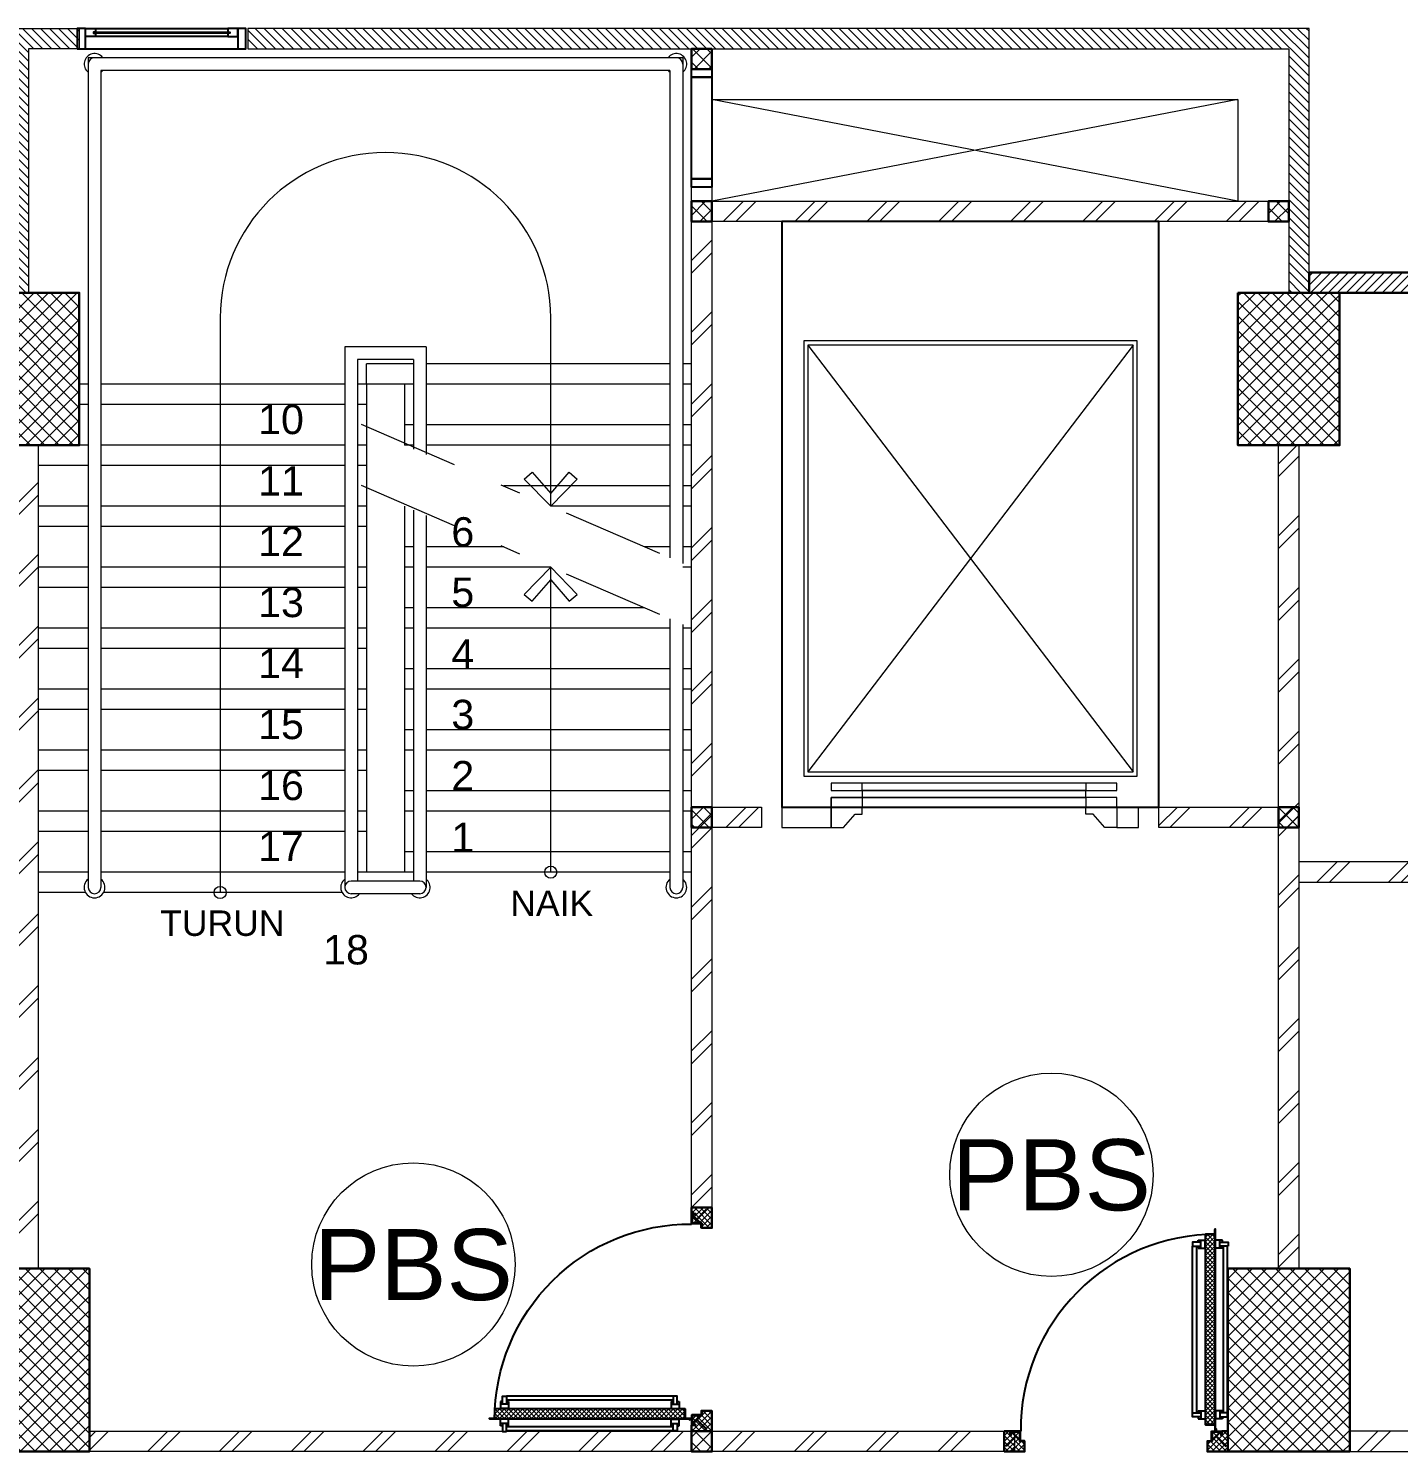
# Model space of a CAD drawing. Header units: millimetres. Extents: x -108 to 351, y -17 to 192.
# Drawn here: x 130.99 to 137.73, y 137.3 to 144.3 of the extents above; entities that cross this region are included whole.
import ezdxf
from ezdxf.enums import TextEntityAlignment as Align

# ---------------------------------------------------------------- set-up
doc = ezdxf.new("R2010")
doc.units = ezdxf.units.MM
doc.linetypes.add('DASHDOT', pattern=[1, 0.5, -0.25, 0, -0.25])
doc.layers.get('defpoints').update_dxf_attribs({"color": 1})
for name, color, linetype, lineweight in [('ars', 11, 'Continuous', 0), ('ars @ 1', 11, 'Continuous', 0), ('ARSIR', 31, 'Continuous', 5), ('KACA', 151, 'Continuous', 5), ('KOL', 1, 'Continuous', 30), ('KOLOM', 4, 'Continuous', 9), ('lan', 7, 'Continuous', 15), ('LIFT', 15, 'Continuous', 15), ('NOT', 7, 'Continuous', 20), ('Stair', 7, 'Continuous', 15), ('tem', 5, 'Continuous', 20)]:
    doc.layers.add(name, color=color, linetype=linetype, lineweight=lineweight)
doc.layers.add('as', color=1, linetype='Continuous', plot=False)
for name, color, linetype in [('HID', 1, 'Continuous'), ('Kusen', 30, 'Continuous'), ('STL', 6, 'Continuous')]:
    doc.layers.add(name, color=color, linetype=linetype)
doc.styles.add('RM25', font='arial.ttf')
doc.styles.add('S', font='simplex', dxfattribs={"width": 0.75})
doc.styles.get("Standard").update_dxf_attribs({"font": 'arial.ttf'})
pattern_1 = [(45, (1589.11095, -401.4632), (-0.176776695, 0.176776695), []), (45, (1589.17345, -401.4632), (-0.176776695, 0.176776695), [])]
pattern_2 = [(45, (1589.11095, -401.3332), (-0.176776695, 0.176776695), []), (45, (1589.17345, -401.3332), (-0.176776695, 0.176776695), [])]
pattern_3 = [(225, (1.1, 1e-06), (-0.014142, 0.014142), []), (135, (1.1, 1e-06), (0.014142, 0.014142), [])]
pattern_4 = [(315, (-2e-13, 1e-06), (0.014142, 0.014142), []), (45, (-2e-13, 1e-06), (-0.014142, 0.014142), [])]

# ---------------------------------------------------------------- blocks, each defined once
blk = doc.blocks.new('D-P90')
at = {"layer": 'ars'}
h = blk.add_hatch(dxfattribs=at)
h.set_pattern_fill('ANSI37', color=256, scale=0.005, angle=-90, style=0)
h.set_pattern_definition([(45, (-1350.94906, -1248.591899), (0.01122532015, -0.01122532015), []), (315, (-1350.94906, -1248.591899), (-0.01122532015, -0.01122532015), [])])
h.paths.add_polyline_path([(0.009, -0.1833, -0.414214), (0.01, -0.1843), (0.01, -1.1162, -0.414214), (0.009, -1.1172), (-0.0345, -1.1172, 0.414214), (-0.037, -1.1197), (-0.037, -1.142, -1), (-0.0385, -1.142), (-0.0385, -0.1585, -1), (-0.037, -0.1585), (-0.037, -0.1808, 0.414214), (-0.0345, -0.1833)])
at = {"layer": 'as'}
for p, q in [((-0.0395, -0.1577), (-0.0457, -0.1577)), ((-0.0425, -0.1608), (-0.0425, -0.1546))]:
    blk.add_line(p, q, dxfattribs=at)
at = {"layer": 'HID'}
for p, q in [((-0.0437, -0.1248), (-0.0915, -0.077)), ((-0.0423, -0.1234), (-0.0907, -0.075)), ((-0.0657, -0.147), (-0.023, -0.1043)), ((-0.0628, -0.147), (-0.023, -0.1072)), ((0.9657, -0.147), (0.923, -0.1043)), ((0.9628, -0.147), (0.923, -0.1072)), ((0.9423, -0.1234), (0.9907, -0.075)), ((0.9437, -0.1248), (0.9915, -0.077))]:
    blk.add_line(p, q, dxfattribs=at)
for points in [[(-0.0439, -0.1252), (-0.044, -0.1251), (-0.042, -0.1231), (-0.0419, -0.1232)], [(0.9439, -0.1252), (0.944, -0.1251), (0.942, -0.1231), (0.9419, -0.1232)]]:
    blk.add_lwpolyline(points, dxfattribs=at)
at = {"layer": 'KOL'}
blk.add_line((0.97, -0.13), (0.97, -0.15), dxfattribs=at)
at = {"layer": 'Kusen'}
for p, q in [((-0.0422, -0.1567), (-0.0378, -0.1577)), ((-0.0419, -0.1553), (-0.0376, -0.1562))]:
    blk.add_line(p, q, dxfattribs=at)
at = {"layer": 'Kusen', "ltscale": 2}
for p, q in [((-0.0986, -0.2206), (-0.0986, -1.0599)), ((-0.0786, -0.2406), (-0.0786, -1.0599)), ((-0.074, -0.2106), (-0.04, -0.2106)), ((-0.074, -0.2206), (-0.074, -0.2106)), ((-0.074, -0.2506), (-0.074, -0.2406)), ((-0.074, -0.2506), (-0.04, -0.2506)), ((-0.0615, -0.2506), (-0.0615, -0.2106)), ((-0.04, -0.2506), (-0.04, -0.2106)), ((0.0455, -0.2106), (0.0115, -0.2106)), ((0.0115, -0.2506), (0.0115, -0.2106)), ((0.0455, -0.2506), (0.0115, -0.2506)), ((0.033, -0.2506), (0.033, -0.2106)), ((0.0455, -0.2206), (0.0455, -0.2106)), ((0.0455, -0.2506), (0.0455, -0.2406)), ((0.0528, -0.2406), (0.0528, -1.0599)), ((0.0728, -0.2206), (0.0728, -1.0599)), ((-0.074, -1.0499), (-0.04, -1.0499)), ((-0.074, -1.0499), (-0.074, -1.0599)), ((-0.0615, -1.0499), (-0.0615, -1.0899)), ((-0.04, -1.0499), (-0.04, -1.0899)), ((0.0455, -1.0499), (0.0115, -1.0499)), ((0.0115, -1.0499), (0.0115, -1.0899)), ((0.033, -1.0499), (0.033, -1.0899)), ((0.0455, -1.0499), (0.0455, -1.0599)), ((-0.074, -1.0799), (-0.074, -1.0899)), ((-0.074, -1.0899), (-0.04, -1.0899)), ((0.0455, -1.0899), (0.0115, -1.0899)), ((0.0455, -1.0799), (0.0455, -1.0899))]:
    blk.add_line(p, q, dxfattribs=at)
for points in [[(-0.0986, -0.2406), (-0.0615, -0.2406), (-0.0615, -0.2206), (-0.0986, -0.2206), (-0.0986, -0.2406)], [(0.0728, -0.2406), (0.033, -0.2406), (0.033, -0.2206), (0.0728, -0.2206), (0.0728, -0.2406)], [(-0.1013, -1.0599), (-0.0615, -1.0599), (-0.0615, -1.0799), (-0.1013, -1.0799), (-0.1013, -1.0599)], [(0.0728, -1.0599), (0.033, -1.0599), (0.033, -1.0799), (0.0728, -1.0799), (0.0728, -1.0599)]]:
    blk.add_lwpolyline(points, dxfattribs=at)
at = {"layer": 'Kusen'}
blk.add_circle((-0.0425, -0.1577), 0.001, dxfattribs=at)
for radius, start, end in [(0.0025, 75.78042, 11.38506), (0.9611, 270, 0.45972)]:
    blk.add_arc((-0.0425, -0.1577), radius, start, end, dxfattribs=at)
at = {"layer": 'STL'}
for p, q in [((-0.0385, -0.1585), (-0.0385, -1.142)), ((-0.037, -0.1808), (-0.037, -0.1585)), ((-0.0345, -0.1833), (0.009, -0.1833)), ((0.01, -0.1843), (0.01, -1.1162)), ((-0.037, -1.1197), (-0.037, -1.142)), ((-0.0345, -1.1172), (0.009, -1.1172))]:
    blk.add_line(p, q, dxfattribs=at)
for points in [[(0, -0.1002), (0, -0.1032), (-0.0185, -0.1032, 0.414214), (-0.02, -0.1047), (-0.02, -0.148, -0.414214), (-0.022, -0.15), (-0.068, -0.15, -0.414214), (-0.07, -0.148), (-0.07, -0.13), (-0.067, -0.13), (-0.067, -0.1455, 0.414214), (-0.0655, -0.147), (-0.0245, -0.147, 0.414214), (-0.023, -0.1455), (-0.023, -0.1022, -0.414214), (-0.021, -0.1002)], [(0.9, -0.1002), (0.9, -0.1032), (0.9185, -0.1032, -0.414214), (0.92, -0.1047), (0.92, -0.148, 0.414214), (0.922, -0.15), (0.968, -0.15, 0.414214), (0.97, -0.148), (0.97, -0.13), (0.967, -0.13), (0.967, -0.1455, -0.414214), (0.9655, -0.147), (0.9245, -0.147, -0.414214), (0.923, -0.1455), (0.923, -0.1022, 0.414214), (0.921, -0.1002)]]:
    blk.add_lwpolyline(points, format="xyb", close=True, dxfattribs=at)
blk.add_lwpolyline([(0.009, -0.1818), (-0.0345, -0.1818, -0.414214), (-0.0355, -0.1808), (-0.0355, -0.1585, 1), (-0.04, -0.1585), (-0.04, -1.142, 1), (-0.0355, -1.142), (-0.0355, -1.1197, -0.414214), (-0.0345, -1.1187), (0.009, -1.1187, 0.414214), (0.0115, -1.1162), (0.0115, -0.1843)], format="xyb", dxfattribs=at)
for centre, radius, start, end in [((-0.0377, -0.1585), 0.00075, 0, 180), ((-0.0345, -0.1808), 0.0025, 180, 270), ((0.009, -0.1843), 0.0025, 360, 90), ((0.009, -0.1843), 0.001, 360, 90), ((-0.0345, -1.1197), 0.0025, 90, 180), ((0.009, -1.1162), 0.001, 270, 0), ((-0.0377, -1.142), 0.00075, 180, 0)]:
    blk.add_arc(centre, radius, start, end, dxfattribs=at)
blk = doc.blocks.new('PINTU DARURAT')
at = {"layer": 'ARSIR'}
h = blk.add_hatch(dxfattribs=at)
h.set_pattern_fill('_USER', color=256, scale=0.02, angle=315, style=0, double=1, pattern_type=0)
h.set_pattern_definition(pattern_4)
edge = h.paths.add_edge_path()
edge.add_line((0, 0), (0.1, 0))
edge.add_line((0.1, 0), (0.1, 0.0502))
edge.add_line((0.1, 0.0502), (0.077, 0.0502))
edge.add_line((0.077, 0.0502), (0.077, 0.0955))
edge.add_arc((0.0755, 0.0955), 0.0015, 360, 450)
edge.add_line((0.0755, 0.097), (0.0345, 0.097))
edge.add_arc((0.0345, 0.0955), 0.0015, 90, 180)
edge.add_line((0.033, 0.0955), (0.033, 0.08))
edge.add_line((0.033, 0.08), (0.03, 0.08))
edge.add_line((0.03, 0.08), (0.03, 0.1))
edge.add_line((0.03, 0.1), (0, 0.1))
edge.add_line((0, 0.1), (0, 0))
h = blk.add_hatch(dxfattribs=at)
h.set_pattern_fill('_USER', color=256, scale=0.02, angle=315, style=0, double=1, pattern_type=0)
h.set_pattern_definition(pattern_4)
edge = h.paths.add_edge_path()
edge.add_line((0, 0), (0.1, 0))
edge.add_line((0.1, 0), (0.1, 0.0502))
edge.add_line((0.1, 0.0502), (0.077, 0.0502))
edge.add_line((0.077, 0.0502), (0.077, 0.0955))
edge.add_arc((0.0755, 0.0955), 0.0015, 360, 450)
edge.add_line((0.0755, 0.097), (0.0345, 0.097))
edge.add_arc((0.0345, 0.0955), 0.0015, 90, 180)
edge.add_line((0.033, 0.0955), (0.033, 0.08))
edge.add_line((0.033, 0.08), (0.03, 0.08))
edge.add_line((0.03, 0.08), (0.03, 0.1))
edge.add_line((0.03, 0.1), (0, 0.1))
edge.add_line((0, 0.1), (0, 0))
h = blk.add_hatch(dxfattribs=at)
h.set_pattern_fill('_USER', color=256, scale=0.02, angle=315, style=0, double=1, pattern_type=0)
h.set_pattern_definition(pattern_3)
edge = h.paths.add_edge_path()
edge.add_line((1.1, 0), (1, 0))
edge.add_line((1, 0), (1, 0.0502))
edge.add_line((1, 0.0502), (1.023, 0.0502))
edge.add_line((1.023, 0.0502), (1.023, 0.0955))
edge.add_arc((1.0245, 0.0955), 0.0015, -630, -540, ccw=False)
edge.add_line((1.0245, 0.097), (1.0655, 0.097))
edge.add_arc((1.0655, 0.0955), 0.0015, -360, -270, ccw=False)
edge.add_line((1.067, 0.0955), (1.067, 0.08))
edge.add_line((1.067, 0.08), (1.07, 0.08))
edge.add_line((1.07, 0.08), (1.07, 0.1))
edge.add_line((1.07, 0.1), (1.1, 0.1))
edge.add_line((1.1, 0.1), (1.1, 0))
h = blk.add_hatch(dxfattribs=at)
h.set_pattern_fill('_USER', color=256, scale=0.02, angle=315, style=0, double=1, pattern_type=0)
h.set_pattern_definition(pattern_3)
edge = h.paths.add_edge_path()
edge.add_line((1.1, 0), (1, 0))
edge.add_line((1, 0), (1, 0.0502))
edge.add_line((1, 0.0502), (1.023, 0.0502))
edge.add_line((1.023, 0.0502), (1.023, 0.0955))
edge.add_arc((1.0245, 0.0955), 0.0015, -630, -540, ccw=False)
edge.add_line((1.0245, 0.097), (1.0655, 0.097))
edge.add_arc((1.0655, 0.0955), 0.0015, -360, -270, ccw=False)
edge.add_line((1.067, 0.0955), (1.067, 0.08))
edge.add_line((1.067, 0.08), (1.07, 0.08))
edge.add_line((1.07, 0.08), (1.07, 0.1))
edge.add_line((1.07, 0.1), (1.1, 0.1))
edge.add_line((1.1, 0.1), (1.1, 0))
at = {"layer": 'KOL'}
blk.add_line((1.1, 0.1), (1.1, 0), dxfattribs=at)
blk.add_line((1.1, 0.1), (1.1, 0), dxfattribs=at)
blk.add_line((1.1, 0.1), (1.1, 0), dxfattribs=at)
blk.add_line((1.1, 0.1), (1.1, 0), dxfattribs=at)
for points in [[(0, 0), (0.1, 0), (0.1, 0.0502), (0.077, 0.0502), (0.077, 0.0955, 0.414214), (0.0755, 0.097), (0.0345, 0.097, 0.414214), (0.033, 0.0955), (0.033, 0.08), (0.03, 0.08), (0.03, 0.1), (0, 0.1)], [(0, 0), (0.1, 0), (0.1, 0.0502), (0.077, 0.0502), (0.077, 0.0955, 0.414214), (0.0755, 0.097), (0.0345, 0.097, 0.414214), (0.033, 0.0955), (0.033, 0.08), (0.03, 0.08), (0.03, 0.1), (0, 0.1)], [(1.1, 0), (1, 0), (1, 0.0502), (1.023, 0.0502), (1.023, 0.0955, -0.414214), (1.0245, 0.097), (1.0655, 0.097, -0.414214), (1.067, 0.0955), (1.067, 0.08), (1.07, 0.08), (1.07, 0.1), (1.1, 0.1)], [(1.1, 0), (1, 0), (1, 0.0502), (1.023, 0.0502), (1.023, 0.0955, -0.414214), (1.0245, 0.097), (1.0655, 0.097, -0.414214), (1.067, 0.0955), (1.067, 0.08), (1.07, 0.08), (1.07, 0.1), (1.1, 0.1)]]:
    blk.add_lwpolyline(points, format="xyb", close=True, dxfattribs=at)
at = {"layer": 'Kusen', "xscale": -1, "rotation": 180}
blk.add_blockref('D-P90', (0.1, -0.05), dxfattribs=at)
blk = doc.blocks.new('K 10.10')
at = {"layer": 'ars'}
h = blk.add_hatch(dxfattribs=at)
h.set_pattern_fill('_USER', color=256, scale=0.05, angle=45, double=1, pattern_type=0)
h.set_pattern_definition([(45, (0, 0), (-0.035355339, 0.035355339), []), (135, (0, 0), (-0.035355339, -0.035355339), [])])
h.paths.add_polyline_path([(1560.5383, 1380.4069), (1560.6383, 1380.4069), (1560.6383, 1380.5069), (1560.5383, 1380.5069)])
at = {"layer": 'KOL'}
blk.add_lwpolyline([(1560.5383, 1380.4069), (1560.6383, 1380.4069), (1560.6383, 1380.5069), (1560.5383, 1380.5069)], close=True, dxfattribs=at)
blk = doc.blocks.new("k3'")
at = {"layer": 'ars'}
h = blk.add_hatch(dxfattribs=at)
h.set_pattern_fill('_USER', color=256, scale=0.05, angle=45, double=1, pattern_type=0)
h.set_pattern_definition([(45, (0, -4.975), (-0.03535534, 0.03535534), []), (135, (0, -4.975), (-0.03535534, -0.03535534), [])])
h.paths.add_polyline_path([(-0.25, -0.375), (0.25, -0.375), (0.25, 0.375), (-0.25, 0.375)])
at = {"layer": 'KOL'}
blk.add_lwpolyline([(-0.25, -0.375), (0.25, -0.375), (0.25, 0.375), (-0.25, 0.375)], close=True, dxfattribs=at)
blk = doc.blocks.new("k1'")
at = {"layer": 'ars'}
h = blk.add_hatch(dxfattribs=at)
h.set_pattern_fill('_USER', color=256, scale=0.05, angle=45, double=1, pattern_type=0)
h.set_pattern_definition([(45, (0, -5), (-0.03535534, 0.03535534), []), (135, (0, -5), (-0.03535534, -0.03535534), [])])
h.paths.add_polyline_path([(-0.3, -0.45), (0.3, -0.45), (0.3, 0.45), (-0.3, 0.45)])
at = {"layer": 'KOL'}
blk.add_lwpolyline([(-0.3, -0.45), (0.3, -0.45), (0.3, 0.45), (-0.3, 0.45)], close=True, dxfattribs=at)
blk = doc.blocks.new('T. J2')
at = {"layer": 'KACA', "color": 141}
blk.add_lwpolyline([(-0.3792, 0.0775), (0.2908, 0.0775), (0.2908, 0.0825), (-0.3792, 0.0825)], close=True, dxfattribs=at)
at = {"layer": 'Kusen'}
for p, q in [((-0.3692, 0.1), (0.2808, 0.1)), ((-0.4192, 0), (0.3308, 0)), ((0.2808, 0.06), (-0.3692, 0.06))]:
    blk.add_line(p, q, dxfattribs=at)
for points in [[(-0.4592, 0), (-0.4192, 0), (-0.4192, 0.1), (-0.4592, 0.1)], [(0.3308, 0), (0.3708, 0), (0.3708, 0.1), (0.3308, 0.1)]]:
    blk.add_lwpolyline(points, close=True, dxfattribs=at)
for points in [[(-0.3692, 0.0775), (-0.3692, 0.06), (-0.4192, 0.06), (-0.4192, 0.1), (-0.3692, 0.1), (-0.3692, 0.0825), (-0.3792, 0.0825), (-0.3792, 0.0775), (-0.3692, 0.0775)], [(0.2808, 0.0775), (0.2808, 0.06), (0.3308, 0.06), (0.3308, 0.1), (0.2808, 0.1), (0.2808, 0.0825), (0.2908, 0.0825), (0.2908, 0.0775), (0.2808, 0.0775)]]:
    blk.add_lwpolyline(points, dxfattribs=at)
blk = doc.blocks.new('P.SHAFT')
for points in [[(-0.05, 0.54), (-0.05, 0.58), (0.05, 0.58), (0.05, 0.54)], [(-0.05, 0.04), (-0.05, 0.54), (0.05, 0.54), (0.05, 0.04)], [(-0.05, 0), (-0.05, 0.04), (0.05, 0.04), (0.05, 0)]]:
    blk.add_lwpolyline(points, close=True)
blk = doc.blocks.new('LIFT BARANG MITSHUBISI')
at = {"layer": 'ARSIR'}
for p, q in [((-0.8446, 1.05), (0.7554, -1.05)), ((0.7554, 1.05), (-0.8446, -1.05))]:
    blk.add_line(p, q, dxfattribs=at)
at = {"layer": 'defpoints', "color": 3}
blk.add_lwpolyline([(0.8829, -1.2229), (0.8829, 1.6571), (-0.9721, 1.6571), (-0.9721, -1.2229)], close=True, dxfattribs=at)
at = {"layer": 'LIFT'}
for points in [[(-0.8646, -1.07), (0.7754, -1.07), (0.7754, 1.07), (-0.8646, 1.07)], [(-0.8446, -1.05), (0.7554, -1.05), (0.7554, 1.05), (-0.8446, 1.05)], [(-0.7295, -1.1406), (0.6762, -1.1406), (0.6762, -1.1053), (-0.7295, -1.1053)], [(-0.7295, -1.1406), (-0.5767, -1.1406), (-0.5767, -1.1053), (-0.7295, -1.1053)], [(0.5233, -1.1406), (0.6762, -1.1406), (0.6762, -1.1053), (0.5233, -1.1053)], [(-0.5767, -1.2229), (-0.7295, -1.2229), (-0.7295, -1.1758), (-0.5767, -1.1758)], [(-0.7295, -1.2229), (0.6762, -1.2229), (0.6762, -1.1758), (-0.7295, -1.1758)], [(-0.5767, -1.1758), (0.5233, -1.1758), (0.5233, -1.1406), (-0.5767, -1.1406)], [(0.5233, -1.2229), (0.6762, -1.2229), (0.6762, -1.1758), (0.5233, -1.1758)]]:
    blk.add_lwpolyline(points, close=True, dxfattribs=at)
for points in [[(-0.7295, -1.2229), (-0.7295, -1.3229), (-0.6693, -1.3229), (-0.6119, -1.2582), (-0.5767, -1.2582), (-0.5767, -1.2229), (-0.7295, -1.2229)], [(0.6762, -1.2229), (0.6762, -1.3229), (0.616, -1.3229), (0.5586, -1.2582), (0.5233, -1.2582), (0.5233, -1.2229), (0.6762, -1.2229)]]:
    blk.add_lwpolyline(points, dxfattribs=at)
at = {"layer": 'tem'}
for points in [[(-0.9721, -1.2229), (-0.9721, -1.3229), (-0.7295, -1.3229), (-0.7295, -1.2229)], [(0.6762, -1.2229), (0.6762, -1.3229), (0.7829, -1.3229), (0.7829, -1.2229)]]:
    blk.add_lwpolyline(points, close=True, dxfattribs=at)
blk = doc.blocks.new('LANTAI 3-15')
at = {"layer": 'ars'}
h = blk.add_hatch(dxfattribs=at)
h.set_pattern_fill('ANSI31', color=256, scale=0.25, style=0)
h.set_pattern_definition([(135, (6.45, 56.15), (0.0220971, 0.0220971), [])])
edge = h.paths.add_edge_path()
edge.add_line((6.1, 56.15), (6.1, 57.45))
edge.add_line((6.1, 57.45), (6.45, 57.45))
edge.add_line((6.45, 57.45), (6.45, 57.35))
edge.add_line((6.45, 57.35), (6.2, 57.35))
edge.add_line((6.2, 57.35), (6.2, 56.15))
edge.add_line((6.2, 56.15), (6.1, 56.15))
h = blk.add_hatch(dxfattribs=at)
h.set_pattern_fill('ANSI31', color=256, scale=0.25, style=0)
h.set_pattern_definition([(135, (12.499998, 56.15), (0.02209709, 0.02209709), [])])
h.paths.add_polyline_path([(7.28, 57.45), (7.28, 57.35), (12.4, 57.35), (12.4, 56.15), (12.5, 56.15), (12.5, 57.45)])
h = blk.add_hatch(dxfattribs=at)
h.set_pattern_fill('ANSI31', color=256, scale=0.25, angle=180, style=0)
h.set_pattern_definition([(225, (-476.85507, 383.424584), (0.0220970869, -0.0220970869), [])])
h.paths.add_polyline_path([(12.5, 56.15), (13.86, 56.15), (13.86, 56.25), (12.5, 56.25)])
h = blk.add_hatch(dxfattribs=at)
h.set_pattern_fill('TEMBOK', color=256, scale=0.25)
h.set_pattern_definition([(45, (12.6, 0.87), (-0.1767767, 0.1767767), []), (45, (12.6625, 0.87), (-0.1767767, 0.1767767), [])])
h.paths.add_polyline_path([(12.45, 53.25), (13.76, 53.25), (13.76, 53.35), (12.45, 53.35)])
h = blk.add_hatch(dxfattribs=at)
h.set_pattern_fill('TEMBOK', color=256, scale=0.25)
h.set_pattern_definition([(45, (12.8, -1.93), (-0.1767767, 0.1767767), []), (45, (12.8625, -1.93), (-0.1767767, 0.1767767), [])])
h.paths.add_polyline_path([(12.7, 50.45), (13.08, 50.45), (13.08, 50.55), (12.7, 50.55)])
at = {"layer": 'ars @ 1'}
h = blk.add_hatch(dxfattribs=at)
h.set_pattern_fill('TEMBOK', color=256, scale=0.25)
h.set_pattern_definition([(45, (39.2, 56.975), (-0.1767767, 0.1767767), []), (45, (39.2625, 56.975), (-0.1767767, 0.1767767), [])])
h.paths.add_polyline_path([(12.3, 56.6), (12.3, 56.5), (9.5622, 56.5), (9.5622, 56.6)])
h = blk.add_hatch(dxfattribs=at)
h.set_pattern_fill('TEMBOK', color=256, scale=0.25)
h.set_pattern_definition(pattern_2)
h.paths.add_polyline_path([(9.5622, 51.65), (9.4622, 51.65), (9.4622, 56.5), (9.5622, 56.5)])
h = blk.add_hatch(dxfattribs=at)
h.set_pattern_fill('TEMBOK', color=256, scale=0.25)
h.set_pattern_definition(pattern_2)
h.paths.add_polyline_path([(6.15, 51.35), (6.25, 51.35), (6.25, 55.4), (6.15, 55.4)])
h = blk.add_hatch(dxfattribs=at)
h.set_pattern_fill('TEMBOK', color=256, scale=0.25)
h.set_pattern_definition(pattern_2)
h.paths.add_polyline_path([(12.45, 51.35), (12.35, 51.35), (12.35, 55.4), (12.45, 55.4)])
h = blk.add_hatch(dxfattribs=at)
h.set_pattern_fill('TEMBOK', color=256, scale=0.25)
h.set_pattern_definition(pattern_1)
h.paths.add_polyline_path([(9.5622, 53.52), (9.5622, 53.62), (9.8064, 53.62), (9.8064, 53.52)])
h = blk.add_hatch(dxfattribs=at)
h.set_pattern_fill('TEMBOK', color=256, scale=0.25)
h.set_pattern_definition(pattern_1)
h.paths.add_polyline_path([(11.7614, 53.52), (11.7614, 53.62), (12.35, 53.62), (12.35, 53.52)])
h = blk.add_hatch(dxfattribs=at)
h.set_pattern_fill('TEMBOK', color=256, scale=0.25)
h.set_pattern_definition(pattern_2)
h.paths.add_polyline_path([(6.5, 50.45), (6.5, 50.55), (9.4622, 50.55), (9.4622, 50.45)])
h = blk.add_hatch(dxfattribs=at)
h.set_pattern_fill('TEMBOK', color=256, scale=0.25)
h.set_pattern_definition(pattern_2)
h.paths.add_polyline_path([(9.5622, 50.45), (9.5622, 50.55), (11.05, 50.55), (11.05, 50.45)])
at = {"layer": 'ars'}
for p, q in [((6.4938, 57.3062), (6.4938, 53.225)), ((9.4184, 57.3062), (6.4938, 57.3062)), ((9.3872, 57.3062), (6.525, 57.3062)), ((9.4184, 57.3062), (9.4184, 54.8189)), ((6.5563, 57.2437), (6.5563, 53.225)), ((9.3559, 57.2437), (6.5563, 57.2437)), ((9.3559, 57.2437), (6.5563, 57.2437)), ((9.3559, 57.2437), (9.3559, 54.846)), ((8.1559, 55.8837), (7.7563, 55.8837)), ((7.7563, 55.8837), (7.7563, 53.225)), ((8.1511, 55.8837), (7.7611, 55.8837)), ((8.1559, 55.8837), (8.1559, 55.354)), ((8.0934, 55.8212), (7.8188, 55.8212)), ((7.8188, 55.8212), (7.8188, 53.2562)), ((8.0934, 55.8), (7.8625, 55.8)), ((7.8625, 55.7), (7.8625, 55.8)), ((8.0934, 55.8212), (8.0934, 55.3811)), ((9.3559, 55.8), (8.1559, 55.8)), ((9.4622, 55.8), (9.4184, 55.8)), ((6.4938, 55.6), (6.45, 55.6)), ((7.7563, 55.6), (6.5563, 55.6)), ((7.8625, 55.6), (7.8188, 55.6)), ((8.0934, 55.5), (8.0497, 55.5)), ((9.3559, 55.5), (8.1559, 55.5)), ((9.4622, 55.5), (9.4184, 55.5)), ((6.4938, 55.3), (6.25, 55.3)), ((7.7563, 55.3), (6.5563, 55.3)), ((7.8625, 55.3), (7.8188, 55.3)), ((9.3559, 55.2), (8.5381, 55.2)), ((9.4622, 55.2), (9.4184, 55.2)), ((8.0934, 55.0811), (8.0934, 53.2562)), ((8.1559, 55.054), (8.1559, 53.225)), ((6.4938, 55), (6.25, 55)), ((7.7563, 55), (6.5563, 55)), ((7.8625, 55), (7.8188, 55)), ((8.0934, 54.9), (8.0497, 54.9)), ((8.5381, 54.9), (8.1559, 54.9)), ((9.3559, 54.9), (9.2312, 54.9)), ((9.4622, 54.9), (9.4184, 54.9)), ((6.4938, 54.7), (6.25, 54.7)), ((7.7563, 54.7), (6.5563, 54.7)), ((7.8625, 54.7), (7.8188, 54.7)), ((8.0934, 54.6), (8.0497, 54.6)), ((9.2312, 54.6), (8.1559, 54.6)), ((9.3559, 54.546), (9.3559, 53.225)), ((9.4184, 54.5189), (9.4184, 53.225)), ((6.4938, 54.4), (6.25, 54.4)), ((7.7563, 54.4), (6.5563, 54.4)), ((7.8625, 54.4), (7.8188, 54.4)), ((8.0934, 54.3), (8.0497, 54.3)), ((9.3559, 54.3), (8.1559, 54.3)), ((9.4622, 54.3), (9.4184, 54.3)), ((6.4938, 54.1), (6.25, 54.1)), ((7.7563, 54.1), (6.5563, 54.1)), ((7.8625, 54.1), (7.8188, 54.1)), ((8.0934, 54), (8.0497, 54)), ((9.3559, 54), (8.1559, 54)), ((9.4622, 54), (9.4184, 54)), ((6.4938, 53.8), (6.25, 53.8)), ((7.7563, 53.8), (6.5563, 53.8)), ((7.8625, 53.8), (7.8188, 53.8)), ((8.0934, 53.7), (8.0497, 53.7)), ((9.3559, 53.7), (8.1559, 53.7)), ((9.4622, 53.7), (9.4184, 53.7)), ((6.4938, 53.5), (6.25, 53.5)), ((7.7563, 53.5), (6.5563, 53.5)), ((7.8625, 53.5), (7.8188, 53.5)), ((8.0934, 53.4), (8.0497, 53.4)), ((9.3559, 53.4), (8.1559, 53.4)), ((9.4622, 53.4), (9.4184, 53.4)), ((8.1247, 53.2562), (7.7875, 53.2562)), ((6.4803, 53.2), (6.25, 53.2)), ((7.7428, 53.2), (6.5697, 53.2)), ((8.1247, 53.1937), (7.7875, 53.1937))]:
    blk.add_line(p, q, dxfattribs=at)
for centre, radius, start, end in [((6.525, 57.275), 0.0512, 37.57187, 232.42813), ((6.525, 57.275), 0.0512, 37.57187, 232.42813), ((6.525, 57.275), 0.0312, 90, 180), ((6.525, 57.275), 0.0312, 90, 180), ((9.3872, 57.275), 0.0512, 307.57187, 142.42813), ((9.3872, 57.275), 0.0512, 307.57187, 142.42813), ((9.3872, 57.275), 0.0312, 0, 90), ((9.3872, 57.275), 0.0312, 0, 90), ((6.525, 57.275), 0.0512, 307.57187, 322.42813), ((6.525, 57.275), 0.0512, 307.57187, 322.42813), ((9.3872, 57.275), 0.0512, 217.57187, 232.42813), ((9.3872, 57.275), 0.0512, 217.57187, 232.42813), ((6.525, 53.225), 0.0512, 127.57187, 52.42813), ((6.525, 53.225), 0.0312, 180, 0), ((7.7875, 53.225), 0.0512, 127.57187, 322.42813), ((7.7875, 53.225), 0.0312, 90, 270), ((8.1247, 53.225), 0.0512, 217.57187, 52.42813), ((8.1247, 53.225), 0.0312, 270, 90), ((9.3872, 53.225), 0.0512, 127.57187, 52.42813), ((9.3872, 53.225), 0.0312, 180, 0)]:
    blk.add_arc(centre, radius, start, end, dxfattribs=at)
at = {"layer": 'KOL'}
blk.add_lwpolyline([(12.5, 56.15), (13.86, 56.15), (13.86, 56.25), (12.5, 56.25)], close=True, dxfattribs=at)
at = {"layer": 'lan', "linetype": 'Continuous'}
for p, q in [((9.5622, 57.1), (12.15, 57.1)), ((12.15, 57.1), (12.15, 56.6))]:
    blk.add_line(p, q, dxfattribs=at)
at = {"layer": 'lan'}
for p, q in [((7.143, 56.0266), (7.143, 53.2)), ((8.7691, 55.1), (8.7691, 56.0266)), ((6.4938, 55.7), (6.45, 55.7)), ((7.7563, 55.7), (6.5563, 55.7)), ((8.0934, 55.7), (7.8188, 55.7)), ((7.8625, 55.7), (7.8188, 55.7)), ((7.8625, 55.7), (7.8625, 53.3)), ((8.0934, 55.7), (8.0497, 55.7)), ((8.0497, 55.7), (8.0497, 55.4)), ((9.3559, 55.7), (8.1559, 55.7)), ((9.4622, 55.7), (9.4184, 55.7)), ((6.4938, 55.4), (6.45, 55.4)), ((7.7563, 55.4), (6.5563, 55.4)), ((7.8625, 55.4), (7.8188, 55.4)), ((8.0934, 55.4), (8.0497, 55.4)), ((9.3559, 55.4), (8.1559, 55.4)), ((9.4622, 55.4), (9.4184, 55.4)), ((6.4938, 55.1), (6.25, 55.1)), ((7.7563, 55.1), (6.5563, 55.1)), ((7.8625, 55.1), (7.8188, 55.1)), ((8.0497, 55.1), (8.0497, 53.3)), ((9.3559, 55.1), (8.7691, 55.1)), ((9.4622, 55.1), (9.4184, 55.1)), ((6.4938, 54.8), (6.25, 54.8)), ((7.7563, 54.8), (6.5563, 54.8)), ((7.8625, 54.8), (7.8188, 54.8)), ((8.0934, 54.8), (8.0497, 54.8)), ((8.7691, 54.8), (8.1559, 54.8)), ((8.7691, 53.3), (8.7691, 54.8)), ((9.4622, 54.8), (9.4184, 54.8)), ((6.4938, 54.5), (6.25, 54.5)), ((7.7563, 54.5), (6.5563, 54.5)), ((7.8625, 54.5), (7.8188, 54.5)), ((8.0934, 54.5), (8.0497, 54.5)), ((9.3559, 54.5), (8.1559, 54.5)), ((9.4622, 54.5), (9.4184, 54.5)), ((6.4938, 54.2), (6.25, 54.2)), ((7.7563, 54.2), (6.5563, 54.2)), ((7.8625, 54.2), (7.8188, 54.2)), ((8.0934, 54.2), (8.0497, 54.2)), ((9.3559, 54.2), (8.1559, 54.2)), ((9.4622, 54.2), (9.4184, 54.2)), ((6.4938, 53.9), (6.25, 53.9)), ((7.7563, 53.9), (6.5563, 53.9)), ((7.8625, 53.9), (7.8188, 53.9)), ((8.0934, 53.9), (8.0497, 53.9)), ((9.3559, 53.9), (8.1559, 53.9)), ((9.4622, 53.9), (9.4184, 53.9)), ((6.4938, 53.6), (6.25, 53.6)), ((7.7563, 53.6), (6.5563, 53.6)), ((7.8625, 53.6), (7.8188, 53.6)), ((8.0934, 53.6), (8.0497, 53.6)), ((9.3559, 53.6), (8.1559, 53.6)), ((9.4622, 53.6), (9.4184, 53.6)), ((6.4938, 53.3), (6.25, 53.3)), ((7.7563, 53.3), (6.5563, 53.3)), ((7.8625, 53.3), (7.8188, 53.3)), ((8.0761, 53.3), (7.8361, 53.3)), ((8.0934, 53.3), (8.0497, 53.3)), ((9.3559, 53.3), (8.1559, 53.3)), ((9.4622, 53.3), (9.4184, 53.3))]:
    blk.add_line(p, q, dxfattribs=at)
at = {"layer": 'lan', "linetype": 'DASHDOT'}
for p, q in [((7.8361, 55.5039), (9.4622, 54.8)), ((7.8361, 55.2039), (9.4622, 54.5))]:
    blk.add_line(p, q, dxfattribs=at)
at = {"layer": 'lan', "linetype": 'Continuous'}
for points in [[(12.15, 57.1), (9.5622, 56.6)], [(12.15, 56.6), (9.5622, 57.1)]]:
    blk.add_lwpolyline(points, dxfattribs=at)
at = {"layer": 'lan', "ltscale": 2}
for points in [[(8.8605, 55.2679), (8.8999, 55.2338), (8.7691, 55.1), (8.6383, 55.2337), (8.6777, 55.2678), (8.7691, 55.1623), (8.8605, 55.2679)], [(8.8605, 54.6321), (8.8999, 54.6662), (8.7691, 54.8), (8.6383, 54.6663), (8.6777, 54.6322), (8.7691, 54.7377), (8.8605, 54.6321)]]:
    blk.add_lwpolyline(points, close=True, dxfattribs=at)
at = {"layer": 'lan'}
blk.add_arc((7.9561, 56.0266), 0.813, 0, 180, dxfattribs=at)
at = {"layer": 'Stair'}
for centre in [(8.7691, 53.3), (7.143, 53.2)]:
    blk.add_circle(centre, 0.0296, dxfattribs=at)
at = {"layer": 'tem'}
blk.add_lwpolyline([(6.1, 56.15), (6.1, 57.45), (6.45, 57.45), (6.45, 57.35), (6.2, 57.35), (6.2, 56.15), (6.1, 56.15)], dxfattribs=at)
for points in [[(7.28, 57.45), (7.28, 57.35), (12.4, 57.35), (12.4, 56.15), (12.5, 56.15), (12.5, 57.45)], [(9.5622, 56.6), (9.4622, 56.6), (9.4622, 56.67), (9.5622, 56.67)], [(12.3, 56.6), (12.3, 56.5), (9.5622, 56.5), (9.5622, 56.6)], [(9.5622, 51.65), (9.4622, 51.65), (9.4622, 56.5), (9.5622, 56.5)], [(6.15, 51.35), (6.25, 51.35), (6.25, 55.4), (6.15, 55.4)], [(12.45, 51.35), (12.35, 51.35), (12.35, 55.4), (12.45, 55.4)], [(9.5622, 53.52), (9.5622, 53.62), (9.8064, 53.62), (9.8064, 53.52)], [(11.7614, 53.52), (11.7614, 53.62), (12.35, 53.62), (12.35, 53.52)], [(12.45, 53.25), (13.76, 53.25), (13.76, 53.35), (12.45, 53.35)], [(6.5, 50.45), (6.5, 50.55), (9.4622, 50.55), (9.4622, 50.45)], [(9.5622, 50.45), (9.5622, 50.55), (11.05, 50.55), (11.05, 50.45)], [(12.7, 50.45), (13.08, 50.45), (13.08, 50.55), (12.7, 50.55)]]:
    blk.add_lwpolyline(points, close=True, dxfattribs=at)
blk.add_blockref('LIFT BARANG MITSHUBISI', (10.8785, 54.8429))
at = {"color": 2, "rotation": 90.00000000000001}
blk.add_blockref('PINTU DARURAT', (9.5622, 50.55), dxfattribs=at)
at = {"color": 2, "xscale": -1}
blk.add_blockref('PINTU DARURAT', (12.1, 50.45), dxfattribs=at)
at = {"layer": 'KOL', "xscale": -1, "rotation": 180}
for name, p in [("k3'", (6.2, 55.775)), ("k3'", (12.4, 55.775)), ("k1'", (6.2, 50.9)), ("k1'", (12.4, 50.9))]:
    blk.add_blockref(name, p, dxfattribs=at)
at = {"layer": 'KOLOM', "extrusion": (0, 0, -1), "xscale": -1, "zscale": -1, "rotation": 180}
for p in [(-1570.1005, 1437.7569), (-1570.1005, 1437.0069), (-1572.9383, 1437.0069), (-1570.1005, 1434.0269), (-1572.9883, 1434.0269), (-1570.1005, 1430.9569)]:
    blk.add_blockref('K 10.10', p, dxfattribs=at)
at = {"layer": 'Kusen'}
blk.add_blockref('T. J2', (6.8992, 57.35), dxfattribs=at)
at = {"layer": 'Kusen', "color": 2, "rotation": 179.9999772094499}
blk.add_blockref('P.SHAFT', (9.5122, 57.25), dxfattribs=at)
at = {"layer": 'NOT', "attachment_point": 1}
for s, insert, char_height in [('10', (7.33, 55.5994), 0.14482), ('11', (7.33, 55.2967), 0.14482), ('6', (8.2803, 55.0459), 0.1448), ('12', (7.33, 54.9992), 0.14482), ('5', (8.2803, 54.7489), 0.1448), ('13', (7.33, 54.6992), 0.14482), ('14', (7.33, 54.3992), 0.14482), ('4', (8.2803, 54.4456), 0.1448), ('3', (8.2803, 54.1477), 0.1448), ('15', (7.33, 54.0992), 0.14482), ('2', (8.2803, 53.8466), 0.1448), ('16', (7.33, 53.7992), 0.14482), ('17', (7.33, 53.4992), 0.14482), ('1', (8.2803, 53.5429), 0.1448), ('18', (7.6498, 52.9908), 0.14482)]:
    blk.add_mtext_dynamic_manual_height_columns(s, width=0.304716, gutter_width=1, heights=[0], dxfattribs=dict(at, insert=insert, char_height=char_height))
at = {"layer": 'NOT', "char_height": 0.125, "attachment_point": 7, "style": 'RM25'}
for s, width, insert in [('\\pi0.012042;NAIK', 0.418013, (8.5584, 53.0847)), ('\\pi0.022146;TURUN', 0.636976, (6.8261, 52.9847))]:
    blk.add_mtext_dynamic_manual_height_columns(s, width=width, gutter_width=1.25, heights=[0], dxfattribs=dict(at, insert=insert))
blk = doc.blocks.new('NAV')
blk.add_circle((0, -0.4), 0.4)
at = {"style": 'S', "width": 0.75, "flags": 4}
blk.add_attdef('AV', text='', height=0.3, dxfattribs=at).set_placement((0, -0.4), align=Align.MIDDLE)

msp = doc.modelspace()

# ---------------------------------------------------------------- block references
at = {"layer": 'lan'}
msp.add_blockref('LANTAI 3-15', (124.79422, 86.84737), dxfattribs=at)
at = {"layer": 'NOT'}
ref = msp.add_blockref('NAV', (136.02671, 138.15883), dxfattribs=dict(at, xscale=1.25, yscale=1.25, zscale=1.25, rotation=180))
ref.add_attrib('AV', 'PBS', dxfattribs={"layer": '0', "height": 0.35, "flags": 4}).set_placement((136.02671, 138.65883), align=Align.MIDDLE)
ref = msp.add_blockref('NAV', (132.8878, 137.71732), dxfattribs=dict(at, xscale=1.25, yscale=1.25, zscale=1.25, rotation=180))
ref.add_attrib('AV', 'PBS', dxfattribs={"layer": '0', "height": 0.35, "flags": 4}).set_placement((132.8878, 138.21732), align=Align.MIDDLE)

doc.saveas('drawing.dxf')
